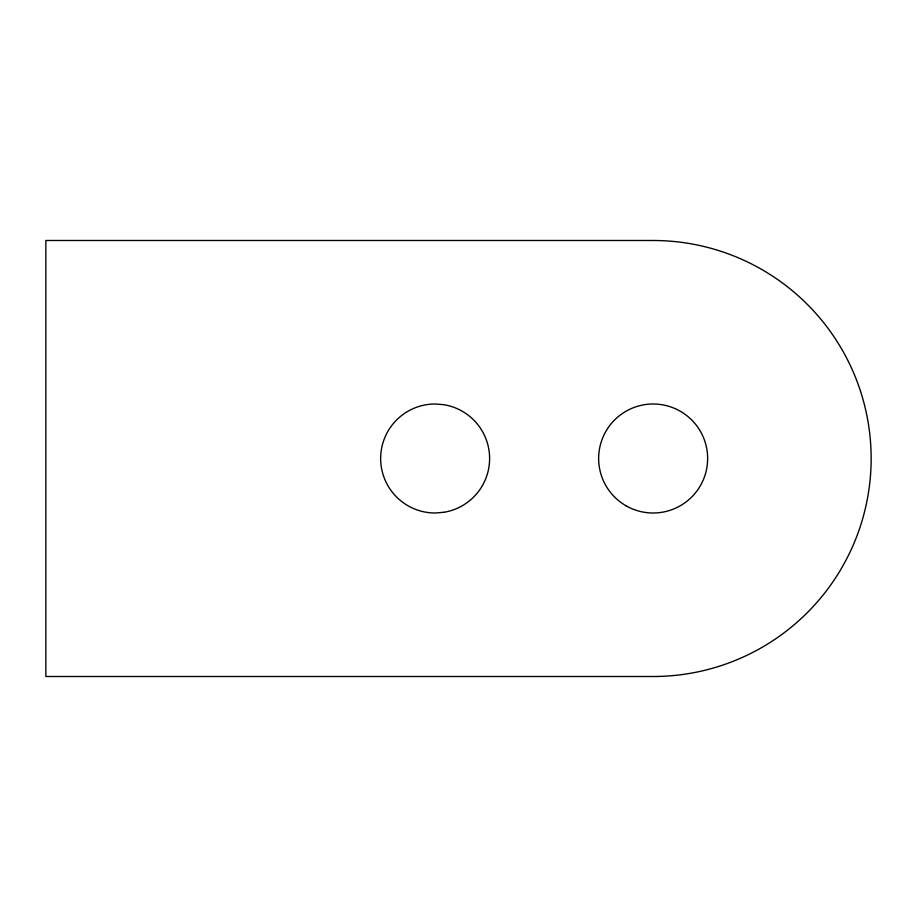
<?xml version="1.0" encoding="UTF-8"?>
<svg xmlns="http://www.w3.org/2000/svg" width="917" height="917" viewBox="0 0 917 917"><rect width="100%" height="100%" fill="white"/><g stroke="black" fill="none" stroke-linecap="round" stroke-linejoin="round"><path stroke-width="1.38" d="M443.668 512.328L435.139 513.004A54.504 54.504 0 0 1 380.647 458.5A54.504 54.504 0 0 1 435.139 403.996L443.668 404.672A54.504 54.504 0 0 1 443.668 512.328M653.145 240.495L45.85 240.495L45.85 676.505L653.145 676.505A218.005 218.005 0 0 0 871.15 458.5A218.005 218.005 0 0 0 653.145 240.495M625.898 505.703A54.504 54.504 0 0 0 707.649 458.5A54.504 54.504 0 0 0 625.898 411.297A54.504 54.504 0 0 0 625.898 505.703"/></g></svg>
